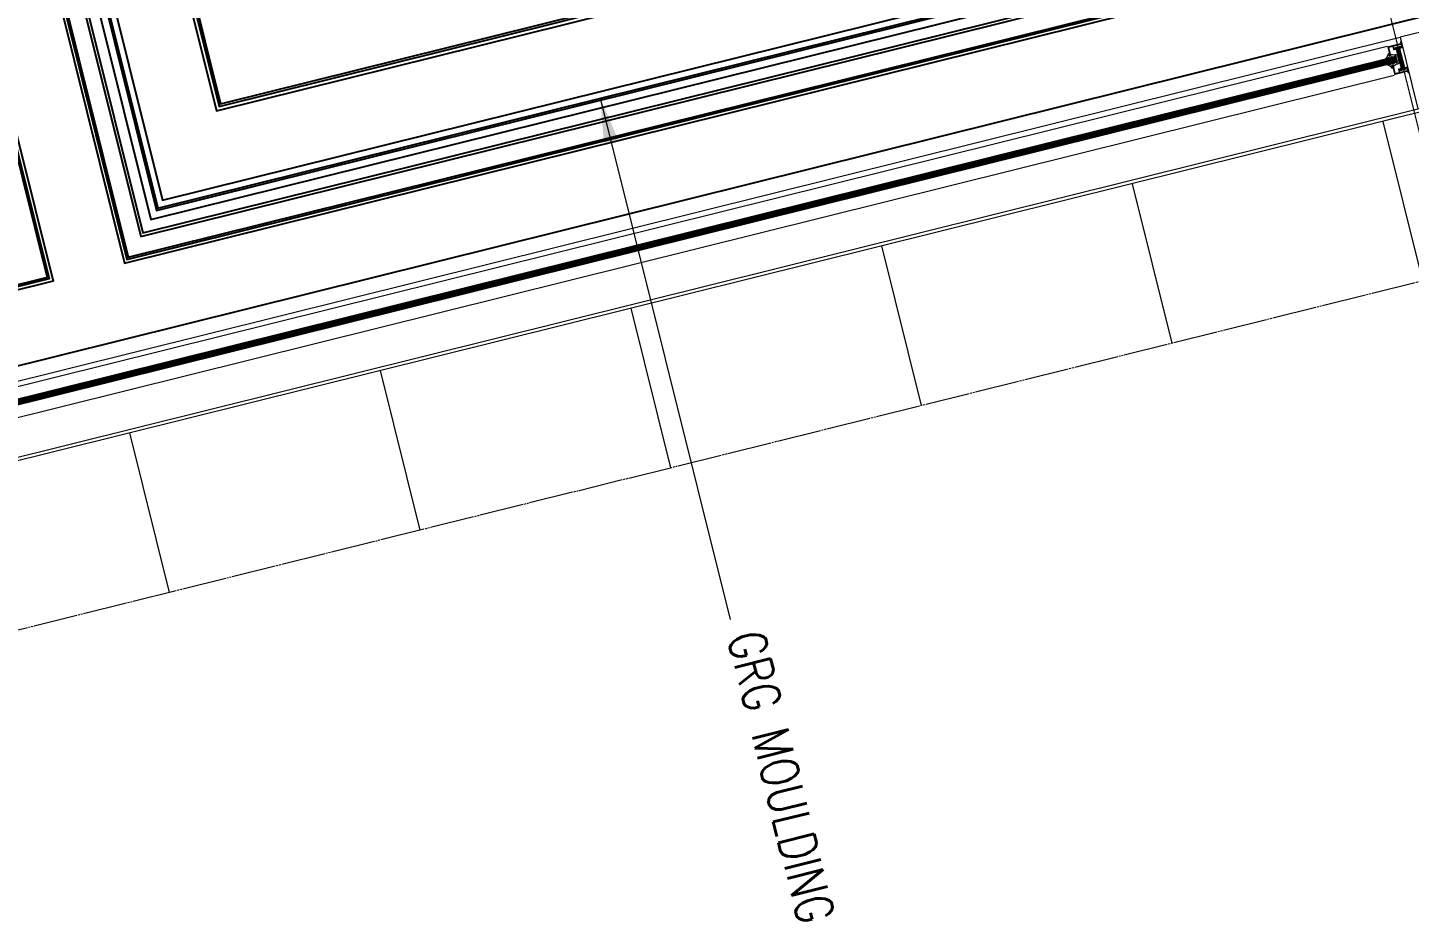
# Model space of a CAD drawing. Header units: inches. Extents: x 122939 to 389145, y 29603 to 574065.
# Drawn here: x 331985 to 333858, y 489755 to 490965 of the extents above; entities that cross this region are included whole.
import ezdxf

# ---------------------------------------------------------------- set-up
doc = ezdxf.new("R2010")
doc.units = ezdxf.units.IN
doc.header["$MEASUREMENT"] = 0
doc.linetypes.add('PHANTOM-Z', pattern=[69.2, 60, -1.4, 2.5, -1.4, 2.5, -1.4])
for name, color, linetype, lineweight in [('a-cut', 30, 'PHANTOM-Z', 18), ('A-GLAZ', 134, 'Continuous', 18), ('A-RNDR-ALUM', 1, 'Continuous', 9), ('A-RNDR-PT36', 253, 'Continuous', 20), ('A-WALL-TILE', 8, 'Continuous', 9), ('ID-NOTES', 3, 'Continuous', 0)]:
    doc.layers.add(name, color=color, linetype=linetype, lineweight=lineweight)
doc.layers.add('gypsum', color=31, linetype='Continuous')
doc.styles.add('ID-ROMANS', font='romans.shx', dxfattribs={"width": 0.8})
doc.styles.add('ZZ-Dim All', font='romans.shx', dxfattribs={"width": 0.8})
doc.dimstyles.new('DIM 0200', dxfattribs={"dimscale": 200, "dimtxt": 1, "dimasz": 0.8, "dimexe": 0.5, "dimexo": 1, "dimgap": 0.4, "dimtad": 1, "dimdec": 0, "dimrnd": 10, "dimdsep": 46, "dimtxsty": 'ZZ-Dim All', "dimblk1": 'ARCHTICK', "dimblk2": 'ARCHTICK', "dimsah": 1, "dimcen": 1, "dimdle": 0.5, "dimclrd": 256, "dimclre": 256, "dimclrt": 256, "dimadec": 0, "dimazin": 2, "dimtfac": 1, "dimtdec": 0, "dimtix": 1, "dimtmove": 2, "dimatfit": 2, "dimfxl": 1, "dimfxlon": 1, "dimtolj": 1, "dimtzin": 0, "dimlwd": -1, "dimlwe": -1, "dimarcsym": 0})

# ---------------------------------------------------------------- blocks, each defined once
blk = doc.blocks.new('_ARCHTICK')
at = {"color": 0, "linetype": 'ByBlock', "const_width": 0.15}
blk.add_lwpolyline([(-0.5, -0.5), (0.5, 0.5)], dxfattribs=at)

msp = doc.modelspace()

# ---------------------------------------------------------------- linework, layer by layer
at = {"layer": 'a-cut'}
msp.add_line((335476.932, 491020.32, 0), (330745.19, 489843.07, 0), dxfattribs=at)
at = {"layer": 'A-GLAZ'}
for p, q in [((333839.588, 490926.54, 0.001), (331141.91, 490255.362, 0.003)), ((333839.91, 490925.244, 0.001), (331142.232, 490254.067, 0.003)), ((333840.232, 490923.949, 0.001), (331142.554, 490252.771, 0.003)), ((333840.555, 490922.654, 0.001), (331142.876, 490251.476, 0.003)), ((333840.877, 490921.359, 0.001), (331143.199, 490250.181, 0.003)), ((333841.199, 490920.064, 0.001), (331143.521, 490248.886, 0.003)), ((333841.521, 490918.768, 0.001), (331143.843, 490247.591, 0.003))]:
    msp.add_line(p, q, dxfattribs=at)
at = {"layer": 'A-RNDR-ALUM'}
for p, q in [((331127.882, 490276.304, 0.003), (333845.057, 490952.332, 0.001)), ((333837.597, 490938.289, 0.001), (333845.368, 490940.223, 0.001)), ((333837.597, 490938.289, 0.001), (333845.368, 490940.223, 0.001)), ((333837.597, 490938.289, 0.001), (333837.758, 490937.642, 0.001)), ((333837.597, 490938.289, 0.001), (333837.758, 490937.642, 0.001)), ((333837.758, 490937.642, 0.001), (333845.53, 490939.575, 0.001)), ((333837.758, 490937.642, 0.001), (333845.53, 490939.575, 0.001)), ((333839.377, 490938.045, 0.001), (333846.727, 490908.506, 0.001)), ((333839.377, 490938.045, 0.001), (333846.727, 490908.506, 0.001)), ((333840.511, 490938.327, 0.001), (333847.86, 490908.788, 0.001)), ((333840.511, 490938.327, 0.001), (333847.86, 490908.788, 0.001)), ((333841.644, 490938.608, 0.001), (333848.993, 490909.07, 0.001)), ((333841.644, 490938.608, 0.001), (333848.993, 490909.07, 0.001)), ((333842.777, 490938.89, 0.001), (333850.126, 490909.352, 0.001)), ((333842.777, 490938.89, 0.001), (333850.126, 490909.352, 0.001)), ((333843.911, 490939.172, 0.001), (333851.26, 490909.634, 0.001)), ((333843.911, 490939.172, 0.001), (333851.26, 490909.634, 0.001)), ((333845.368, 490940.223, 0.001), (333845.53, 490939.575, 0.001)), ((333845.368, 490940.223, 0.001), (333845.53, 490939.575, 0.001)), ((333845.887, 490938.141, 0.001), (333846.048, 490937.493, 0.001)), ((333845.887, 490938.141, 0.001), (333846.048, 490937.493, 0.001)), ((333838.115, 490936.207, 0.001), (333838.277, 490935.56, 0.001)), ((333838.115, 490936.207, 0.001), (333838.277, 490935.56, 0.001)), ((333845.108, 490908.103, 0.001), (333852.879, 490910.037, 0.001)), ((333845.108, 490908.103, 0.001), (333852.879, 490910.037, 0.001)), ((333845.269, 490907.456, 0.001), (333845.108, 490908.103, 0.001)), ((333845.269, 490907.456, 0.001), (333845.108, 490908.103, 0.001)), ((333845.269, 490907.456, 0.001), (333853.04, 490909.389, 0.001)), ((333845.269, 490907.456, 0.001), (333853.04, 490909.389, 0.001)), ((333853.04, 490909.389, 0.001), (333852.879, 490910.037, 0.001)), ((333853.04, 490909.389, 0.001), (333852.879, 490910.037, 0.001)), ((331152.042, 490179.288, 0), (333869.217, 490855.317, 0.001))]:
    msp.add_line(p, q, dxfattribs=at)
at = {"layer": 'A-RNDR-ALUM', "elevation": -0.002}
msp.add_lwpolyline([(333845.057, 490952.332), (333869.195, 490855.311), (333917.716, 490867.383), (333893.577, 490964.404)], close=True, dxfattribs=at)
at = {"layer": 'A-RNDR-ALUM', "const_width": 0.928, "elevation": 0.001}
for points in [[(333845.235, 490945.889, -0.41421356), (333845.578, 490946.459)], [(333845.235, 490945.889, -0.41421356), (333845.578, 490946.459)], [(333855.595, 490904.18, 0.41421356), (333856.165, 490903.837)], [(333855.595, 490904.18, 0.41421356), (333856.165, 490903.837)]]:
    msp.add_lwpolyline(points, format="xyb", dxfattribs=at)
at = {"layer": 'A-RNDR-ALUM', "elevation": -0.002}
msp.add_lwpolyline([(333836.657, 490913.157), (333836.27, 490914.711), (333833.436, 490914.006, -0.01555259), (333834.138, 490913.328), (333834.905, 490910.246, 0.10430437), (333827.366, 490915.247), (333829.87, 490915.87, -0.01603552), (333830.762, 490915.404), (333831.971, 490915.705), (333832.458, 490916.513), (333835.205, 490917.197), (333834.719, 490916.388), (333837.023, 490916.961), (333837.509, 490917.77), (333840.257, 490918.454), (333839.77, 490917.645), (333841.035, 490917.96, 0.41421356), (333841.521, 490918.768), (333839.588, 490926.54, 0.41421356), (333838.779, 490927.026), (333837.515, 490926.711), (333838.323, 490926.225), (333835.576, 490925.541), (333834.767, 490926.028), (333832.463, 490925.455), (333833.272, 490924.968), (333830.525, 490924.285), (333829.716, 490924.771), (333828.506, 490924.47, -0.01603552), (333827.936, 490923.641), (333825.433, 490923.018, 0.10430437), (333829.749, 490930.969), (333830.516, 490927.886, -0.01555259), (333830.214, 490926.958), (333833.048, 490927.663), (333832.661, 490929.217, 0.02164637), (333836.472, 490928.515), (333838.296, 490928.969, -0.41421356), (333841.531, 490927.023), (333843.464, 490919.252, -0.41421356), (333841.518, 490916.017), (333839.694, 490915.563, 0.02164637)], format="xyb", close=True, dxfattribs=at)
at = {"layer": 'A-RNDR-ALUM'}
for points in [[(333829.057, 490938.726, 0.001), (333827.892, 490938.436, 0.001), (333831.648, 490928.314, 0.001), (333830.482, 490928.024, 0.001)], [(333829.057, 490938.726, 0.001), (333827.892, 490938.436, 0.001), (333831.648, 490928.314, 0.001), (333830.482, 490928.024, 0.001)], [(333830.222, 490939.016, 0.001), (333829.057, 490938.726, 0.001), (333832.813, 490928.604, 0.001), (333831.647, 490928.314, 0.001)], [(333830.222, 490939.016, 0.001), (333829.057, 490938.726, 0.001), (333832.813, 490928.604, 0.001), (333831.647, 490928.314, 0.001)], [(333834.581, 490939.25, 0.001), (333836.394, 490939.701, 0.001), (333835.741, 490934.587, 0.001), (333837.103, 490936.852, 0.001)], [(333834.581, 490939.25, 0.001), (333836.394, 490939.701, 0.001), (333835.741, 490934.587, 0.001), (333837.103, 490936.852, 0.001)], [(333839.175, 490937.367, 0.001), (333839.627, 490935.554, 0.001), (333837.103, 490936.852, 0.001), (333835.741, 490934.587, 0.001)], [(333839.175, 490937.367, 0.001), (333839.627, 490935.554, 0.001), (333837.103, 490936.852, 0.001), (333835.741, 490934.587, 0.001)], [(333844.356, 490938.656, 0.001), (333844.807, 490936.843, 0.001), (333846.428, 490939.172, 0.001), (333848.693, 490937.81, 0.001)], [(333844.356, 490938.656, 0.001), (333844.807, 490936.843, 0.001), (333846.428, 490939.172, 0.001), (333848.693, 490937.81, 0.001)], [(333846.953, 490944.804, 0.001), (333845.692, 490946.003, 0.001), (333845.139, 490944.352, 0.001), (333844.785, 490945.777, 0.001)], [(333846.953, 490944.804, 0.001), (333845.692, 490946.003, 0.001), (333845.139, 490944.352, 0.001), (333844.785, 490945.777, 0.001)], [(333846.373, 490947.135, 0.001), (333845.466, 490946.909, 0.001), (333846.953, 490944.804, 0.001), (333845.692, 490946.003, 0.001)], [(333846.373, 490947.135, 0.001), (333845.466, 490946.909, 0.001), (333846.953, 490944.804, 0.001), (333845.692, 490946.003, 0.001)], [(333846.428, 490939.172, 0.001), (333848.693, 490937.81, 0.001), (333845.72, 490942.021, 0.001), (333847.533, 490942.472, 0.001)], [(333846.428, 490939.172, 0.001), (333848.693, 490937.81, 0.001), (333845.72, 490942.021, 0.001), (333847.533, 490942.472, 0.001)], [(333837.828, 490903.473, 0.001), (333836.662, 490903.183, 0.001), (333835.238, 490913.885, 0.001), (333834.072, 490913.595, 0.001)], [(333837.828, 490903.473, 0.001), (333836.662, 490903.183, 0.001), (333835.238, 490913.885, 0.001), (333834.072, 490913.595, 0.001)], [(333838.993, 490903.763, 0.001), (333837.827, 490903.473, 0.001), (333836.403, 490914.175, 0.001), (333835.237, 490913.885, 0.001)], [(333838.993, 490903.763, 0.001), (333837.827, 490903.473, 0.001), (333836.403, 490914.175, 0.001), (333835.237, 490913.885, 0.001)], [(333846.265, 490908.873, 0.001), (333845.814, 490910.686, 0.001), (333844.192, 490908.358, 0.001), (333841.928, 490909.72, 0.001)], [(333846.265, 490908.873, 0.001), (333845.814, 490910.686, 0.001), (333844.192, 490908.358, 0.001), (333841.928, 490909.72, 0.001)], [(333843.088, 490905.057, 0.001), (333844.901, 490905.508, 0.001), (333841.928, 490909.72, 0.001), (333844.192, 490908.358, 0.001)], [(333843.088, 490905.057, 0.001), (333844.901, 490905.508, 0.001), (333841.928, 490909.72, 0.001), (333844.192, 490908.358, 0.001)], [(333851.445, 490910.162, 0.001), (333850.994, 490911.975, 0.001), (333853.518, 490910.678, 0.001), (333854.88, 490912.942, 0.001)], [(333851.445, 490910.162, 0.001), (333850.994, 490911.975, 0.001), (333853.518, 490910.678, 0.001), (333854.88, 490912.942, 0.001)], [(333853.518, 490910.678, 0.001), (333854.88, 490912.942, 0.001), (333854.227, 490907.828, 0.001), (333856.04, 490908.279, 0.001)], [(333853.518, 490910.678, 0.001), (333854.88, 490912.942, 0.001), (333854.227, 490907.828, 0.001), (333856.04, 490908.279, 0.001)], [(333856.62, 490905.948, 0.001), (333856.068, 490904.298, 0.001), (333854.807, 490905.497, 0.001), (333855.161, 490904.072, 0.001)], [(333856.62, 490905.948, 0.001), (333856.068, 490904.298, 0.001), (333854.807, 490905.497, 0.001), (333855.161, 490904.072, 0.001)], [(333857.2, 490903.617, 0.001), (333856.293, 490903.391, 0.001), (333856.62, 490905.948, 0.001), (333856.068, 490904.298, 0.001)], [(333857.2, 490903.617, 0.001), (333856.293, 490903.391, 0.001), (333856.62, 490905.948, 0.001), (333856.068, 490904.298, 0.001)]]:
    msp.add_solid(points, dxfattribs=at)
for points in [[(333827.51, 490939.966, 0.004), (333830.422, 490938.215, 0.004), (333846.953, 490944.804, 0.004), (333847.533, 490942.472, 0.004)], [(333827.51, 490939.966, 0.004), (333830.422, 490938.215, 0.004), (333846.953, 490944.804, 0.004), (333847.533, 490942.472, 0.004)], [(333827.51, 490939.966, 0.001), (333830.422, 490938.215, 0.001), (333828.026, 490937.894, 0.001), (333830.357, 490938.474, 0.001)], [(333827.51, 490939.966, 0.001), (333830.422, 490938.215, 0.001), (333828.026, 490937.894, 0.001), (333830.357, 490938.474, 0.001)], [(333837.177, 490901.111, 0.001), (333838.929, 490904.022, 0.001), (333836.662, 490903.183, 0.001), (333838.993, 490903.763, 0.001)], [(333837.177, 490901.111, 0.001), (333838.929, 490904.022, 0.001), (333836.662, 490903.183, 0.001), (333838.993, 490903.763, 0.001)], [(333838.929, 490904.022, 0.004), (333837.177, 490901.111, 0.004), (333856.04, 490908.279, 0.004), (333856.62, 490905.948, 0.004)], [(333838.929, 490904.022, 0.004), (333837.177, 490901.111, 0.004), (333856.04, 490908.279, 0.004), (333856.62, 490905.948, 0.004)]]:
    msp.add_trace(points, dxfattribs=at)
at = {"layer": 'A-RNDR-PT36'}
for p, q in [((335040.335, 491270.308, 0), (331074.548, 490283.671, 0)), ((335070.51, 491149.022, -0.001), (331104.734, 490162.344, -0.001)), ((333827.51, 490939.966, 0.001), (331149.199, 490273.607, 0.003)), ((331158.866, 490234.751, 0.003), (333837.177, 490901.111, 0.001))]:
    msp.add_line(p, q, dxfattribs=at)
at = {"layer": 'A-WALL-TILE'}
for p, q in [((333875.745, 490621.947, 0), (333821.899, 490838.37, 0)), ((333536.099, 490537.444, 0), (333482.254, 490753.866, 0)), ((333196.454, 490452.94, 0), (333142.608, 490669.363, 0)), ((332856.808, 490368.437, 0), (332802.962, 490584.86, 0)), ((332517.162, 490283.934, 0), (332463.317, 490500.357, 0)), ((332177.516, 490199.431, 0), (332123.671, 490415.853, 0))]:
    msp.add_line(p, q, dxfattribs=at)
at = {"layer": 'gypsum', "color": 8}
msp.add_line((331142.483, 490300.547, 0), (334665.094, 491176.966, 0), dxfattribs=at)
at = {"layer": 'gypsum', "elevation": 0}
for points in [[(331945.862, 491332.697), (332116.715, 490645.983), (333755.111, 491053.613), (333584.258, 491740.327)], [(331951.118, 491329.535), (332119.877, 490651.239), (333749.855, 491056.774), (333581.096, 491735.071)], [(331953.934, 491327.841), (332121.571, 490654.055), (333747.039, 491058.468), (333579.402, 491732.255)], [(331981.99, 491310.965), (332138.448, 490682.11), (333718.983, 491075.345), (333562.526, 491704.199)], [(331986.925, 491307.996), (332141.416, 490687.045), (333714.049, 491078.313), (333559.557, 491699.264)], [(332005.123, 491297.049), (332152.363, 490705.243), (333695.851, 491089.26), (333548.61, 491681.066)], [(332017.543, 491289.578), (332159.834, 490717.664), (333683.43, 491096.732), (333541.139, 491668.646)], [(332020.425, 491287.844), (332161.568, 490720.545), (333680.549, 491098.465), (333539.406, 491665.764)], [(332031.252, 491281.332), (332168.081, 490731.372), (333669.722, 491104.978), (333532.893, 491654.938)], [(332152.437, 491208.434), (332240.978, 490852.557), (333548.536, 491177.876), (333459.995, 491533.752)], [(332158.488, 491204.794), (332244.618, 490858.608), (333542.486, 491181.515), (333456.355, 491527.701)], [(332162.123, 491202.607), (332246.805, 490862.244), (333538.85, 491183.702), (333454.168, 491524.066)], [(331848.821, 491308.553), (332019.674, 490621.839), (331360.943, 490457.948), (331190.09, 491144.662)], [(331845.659, 491303.297), (332014.418, 490625.001), (331364.105, 490463.204), (331195.346, 491141.5)], [(331843.965, 491300.481), (332011.602, 490626.695), (331365.799, 490466.02), (331198.162, 491139.806)]]:
    msp.add_lwpolyline(points, close=True, dxfattribs=at)

# ---------------------------------------------------------------- texts
at = {"layer": 'ID-NOTES', "insert": (332981.72, 490151.61, 0), "char_height": 50, "width": 1075.05767, "attachment_point": 1, "rotation": 283.971423, "style": 'ID-ROMANS'}
msp.add_mtext('GRG MOULDING', dxfattribs=at)

# ---------------------------------------------------------------- leaders
at = {"layer": 'ID-NOTES'}
for points in [[(334220.062, 492142.143, 0), (333650.651, 491708.073, 0), (333982.573, 490373.973, 0)], [(332761.226, 490869.739, 0), (332937.092, 490162.878, 0)]]:
    msp.add_leader(points, dimstyle='DIM 0200', override={"dimasz": 0.3, "dimtad": 0, "dimclrd": 8}, dxfattribs=at)

doc.saveas('drawing.dxf')
